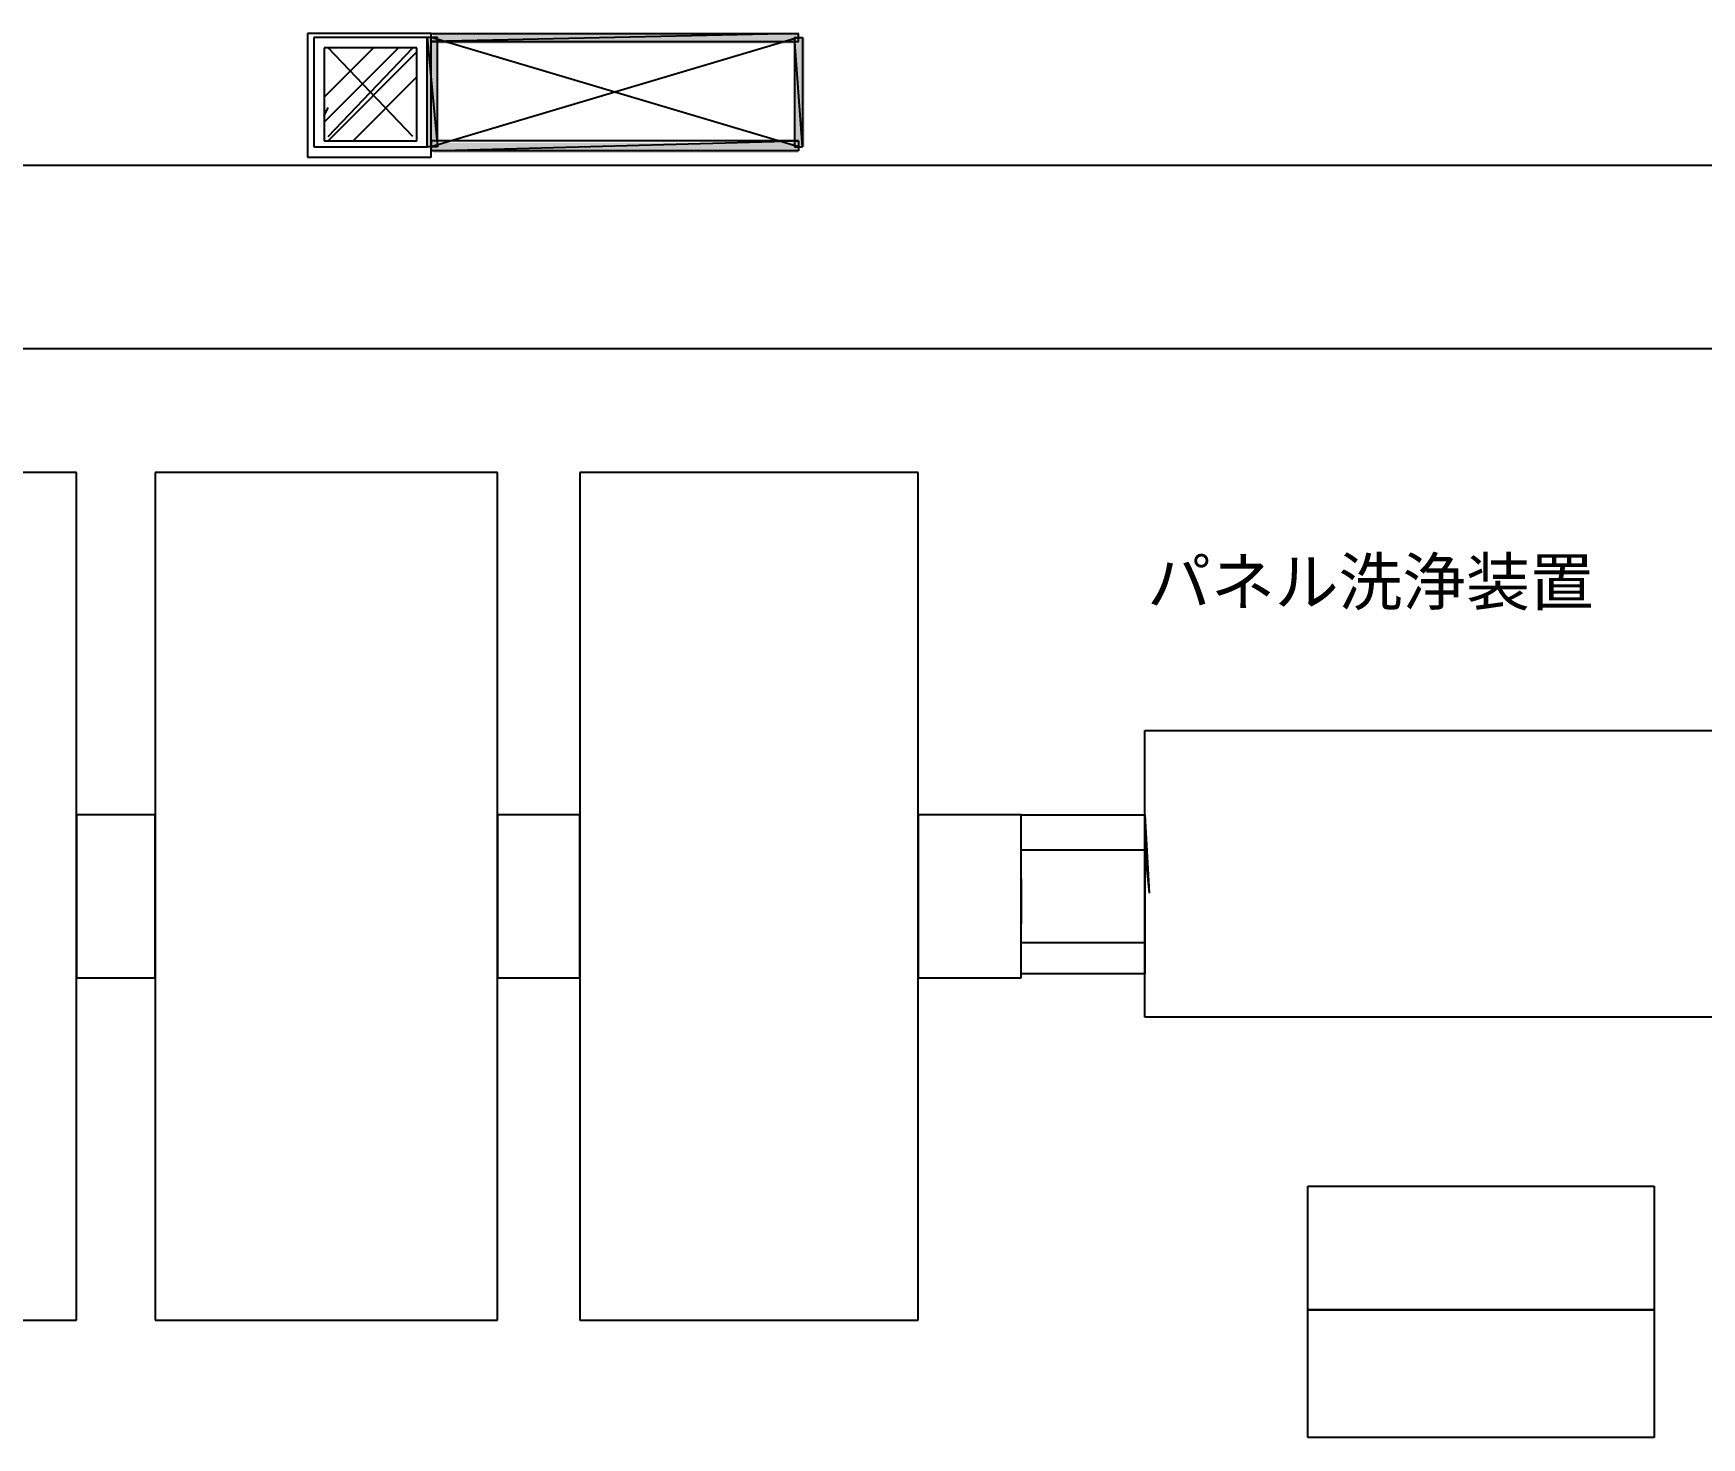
# Model space of a CAD drawing. Header units: millimetres. Extents: x 5 to 415, y 48 to 251.
# Drawn here: x 312.47 to 326.74, y 200.93 to 212.94 of the extents above; entities that cross this region are included whole.
import ezdxf

# ---------------------------------------------------------------- set-up
doc = ezdxf.new("R2010")
doc.units = ezdxf.units.MM
for name, color, linetype in [('H', 7, 'Continuous'), ('P', 7, 'Continuous'), ('T', 7, 'Continuous')]:
    doc.layers.add(name, color=color, linetype=linetype)

msp = doc.modelspace()

# ---------------------------------------------------------------- hatches: boundary and pattern name
at = {"layer": 'H', "linetype": 'Continuous'}
for points in [[(315.842, 211.967), (315.842, 212.901), (315.93, 212.901), (315.93, 211.967), (315.842, 211.967)], [(315.895, 212.848), (315.895, 212.937), (319.017, 212.937), (319.017, 212.848), (315.895, 212.848)], [(318.982, 211.967), (318.982, 212.901), (319.07, 212.901), (319.07, 211.967), (318.982, 211.967)], [(315.895, 211.914), (315.895, 212.002), (319.017, 212.002), (319.017, 211.914), (315.895, 211.914)]]:
    msp.add_hatch(color=256, dxfattribs=at).paths.add_polyline_path(points)

# ---------------------------------------------------------------- linework, layer by layer
at = {"layer": 'P'}
for points in [[(314.819, 212.937), (314.819, 211.878)], [(315.877, 212.937), (314.819, 212.937)], [(314.872, 212.901), (314.872, 211.967)], [(315.842, 212.901), (314.872, 212.901)], [(315.842, 211.967), (315.842, 212.901)], [(315.93, 212.901), (315.842, 212.901)], [(315.842, 212.901), (315.93, 211.967)], [(315.842, 212.901), (315.93, 211.967)], [(315.842, 211.967), (315.842, 212.901)], [(315.877, 211.878), (315.877, 212.937)], [(319.017, 212.937), (315.877, 212.866)], [(319.017, 212.937), (315.877, 212.866)], [(315.877, 212.866), (315.877, 212.937)], [(315.877, 212.937), (319.017, 212.937)], [(319.017, 212.901), (315.877, 211.967)], [(319.017, 211.967), (315.877, 212.901)], [(315.93, 211.967), (315.93, 212.901)], [(319.052, 211.967), (318.982, 212.901)], [(318.982, 212.901), (318.982, 211.967)], [(319.052, 211.967), (318.982, 212.901)], [(318.982, 212.901), (319.052, 212.901)], [(319.017, 212.866), (319.017, 212.937)], [(319.052, 212.901), (319.052, 211.967)], [(314.96, 212.39), (315.383, 212.813)], [(314.96, 212.178), (315.595, 212.813)], [(314.96, 212.813), (314.96, 212.019)], [(315.754, 212.813), (314.96, 212.813)], [(315.718, 212.055), (314.995, 212.813)], [(314.995, 212.055), (315.718, 212.813)], [(314.995, 212.019), (315.754, 212.778)], [(315.754, 212.019), (315.754, 212.813)], [(315.877, 212.866), (319.017, 212.866)], [(315.207, 212.019), (315.754, 212.566)], [(314.96, 212.231), (314.995, 212.302)], [(314.872, 211.967), (315.842, 211.967)], [(314.96, 212.019), (315.754, 212.019)], [(315.93, 211.967), (315.842, 211.967)], [(315.877, 212.019), (315.877, 211.931)], [(315.877, 211.931), (319.017, 212.019)], [(319.017, 212.019), (315.877, 212.019)], [(315.877, 211.931), (319.017, 212.019)], [(319.017, 211.931), (315.877, 211.931)], [(318.982, 211.967), (319.052, 211.967)], [(319.017, 212.019), (319.017, 211.931)], [(327.995, 211.808), (115.094, 211.808)], [(314.819, 211.878), (315.877, 211.878)], [(327.995, 210.238), (288.502, 210.238)], [(312.843, 209.18), (309.915, 209.18)], [(312.843, 201.93), (312.843, 209.18)], [(316.442, 209.18), (313.514, 209.18)], [(313.514, 209.18), (313.514, 201.93)], [(316.442, 201.93), (316.442, 209.18)], [(320.04, 209.18), (317.147, 209.18)], [(317.147, 209.18), (317.147, 201.93)], [(320.04, 201.93), (320.04, 209.18)], [(321.98, 204.523), (321.98, 206.975)], [(321.98, 206.975), (327.519, 206.975)], [(313.514, 206.252), (312.843, 206.252)], [(312.843, 206.252), (312.843, 204.858)], [(313.514, 204.858), (313.514, 206.252)], [(317.147, 206.252), (316.442, 206.252)], [(316.442, 206.252), (316.442, 204.858)], [(317.147, 204.858), (317.147, 206.252)], [(320.922, 206.252), (320.04, 206.252)], [(320.04, 206.252), (320.04, 204.858)], [(320.922, 204.893), (320.922, 206.252)], [(320.922, 206.252), (321.98, 206.252)], [(320.922, 204.858), (320.922, 206.252)], [(321.98, 205.581), (321.98, 206.252)], [(321.98, 206.252), (322.016, 205.581)], [(321.98, 206.252), (321.98, 204.893)], [(320.922, 205.158), (320.922, 205.952)], [(320.922, 205.952), (321.98, 205.952)], [(321.98, 205.952), (321.98, 205.158)], [(321.98, 205.581), (321.98, 205.952)], [(321.98, 205.952), (322.016, 205.581)], [(320.922, 205.317), (320.922, 205.705)], [(320.922, 205.705), (320.922, 205.317)], [(321.98, 205.158), (320.922, 205.158)], [(312.843, 204.858), (313.514, 204.858)], [(316.442, 204.858), (317.147, 204.858)], [(320.04, 204.858), (320.922, 204.858)], [(321.98, 204.893), (320.922, 204.893)], [(327.519, 204.523), (321.98, 204.523)], [(323.374, 202.018), (323.374, 203.077)], [(323.374, 203.077), (326.337, 203.077)], [(326.337, 203.077), (326.337, 202.018)], [(309.915, 201.93), (312.843, 201.93)], [(313.514, 201.93), (316.442, 201.93)], [(317.147, 201.93), (320.04, 201.93)], [(326.337, 202.018), (323.374, 202.018)], [(323.374, 200.925), (323.374, 202.018)], [(323.374, 202.018), (326.337, 202.018)], [(326.337, 202.018), (326.337, 200.925)], [(326.337, 200.925), (323.374, 200.925)]]:
    msp.add_lwpolyline(points, dxfattribs=at)

# ---------------------------------------------------------------- texts
at = {"layer": 'T', "insert": (322, 208), "char_height": 0.4, "attachment_point": 7}
msp.add_mtext('{\\fArial|b0|i0|c0|p18;パネル洗浄装置}', dxfattribs=at)

doc.saveas('drawing.dxf')
